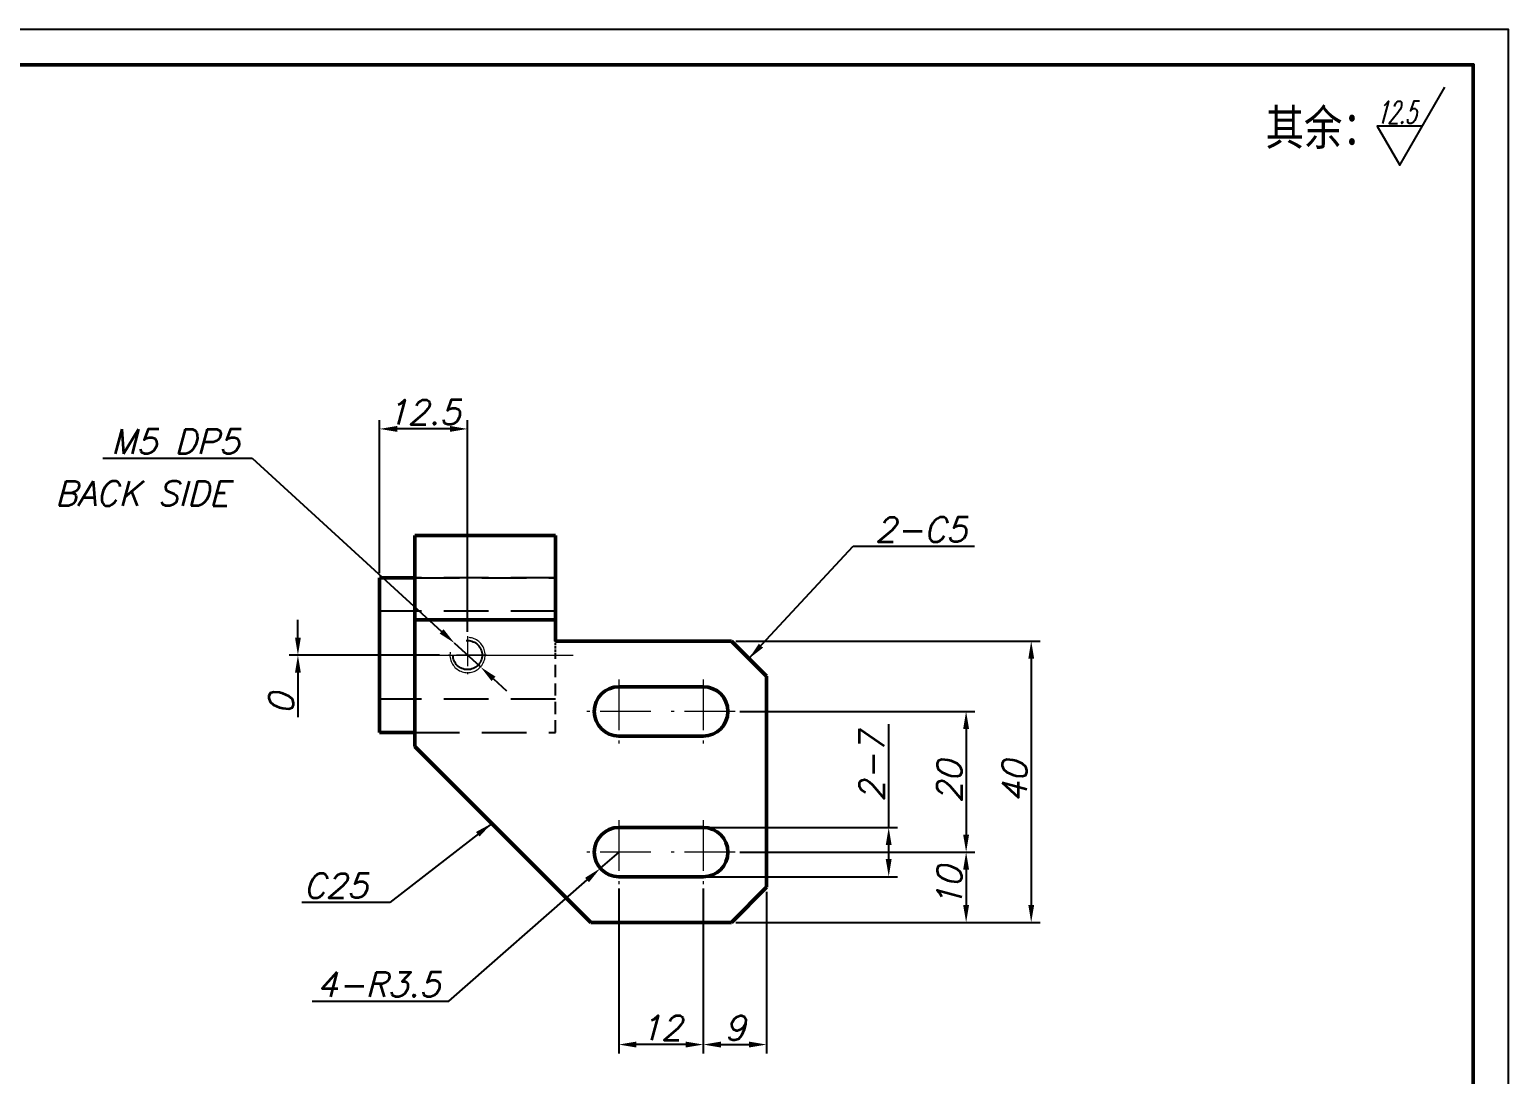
# Model space of a CAD drawing. Header units: inches. Extents: x 17901 to 26602, y 9673 to 14036.
# Drawn here: x 26391.8 to 26601.9, y 11369.2 to 11517.7 of the extents above; entities that cross this region are included whole.
import ezdxf
from ezdxf.enums import TextEntityAlignment as Align

# ---------------------------------------------------------------- set-up
doc = ezdxf.new("R2010")
doc.units = ezdxf.units.IN
doc.header["$MEASUREMENT"] = 0
for name, pattern in [('CENTER', [50.8, 31.75, -6.35, 6.35, -6.35]), ('DASHED2', [9.525, 6.35, -3.175]), ('DASHSPACE', [30, 12, -18])]:
    doc.linetypes.add(name, pattern=pattern)
doc.layers.add('Dim', color=3, linetype='Continuous')
for name, color, linetype, lineweight in [('中心线', 1, 'CENTER', 15), ('图框_内框线', 5, 'Continuous', 50), ('标注线', 3, 'Continuous', 25), ('粗实线', 7, 'Continuous', 50), ('细实线', 4, 'Continuous', 25), ('虚线', 2, 'DASHED2', 25)]:
    doc.layers.add(name, color=color, linetype=linetype, lineweight=lineweight)
doc.styles.add('DIM_FONT', font='romans.shx', dxfattribs={"oblique": 15})
doc.styles.add('仿宋体', font='FSGB2312.ttf', dxfattribs={"width": 0.8, "height": 3.5})
doc.dimstyles.new('幅面 1：1$0', dxfattribs={"dimtxt": 3.5, "dimasz": 2.5, "dimexe": 1.25, "dimexo": 0.625, "dimtad": 1, "dimdsep": 46, "dimtxsty": 'DIM_FONT', "dimcen": 2.5, "dimclrd": 256, "dimclre": 256, "dimclrt": 256, "dimadec": 0, "dimazin": 0, "dimtm": 1e-09, "dimtfac": 0.5, "dimtmove": 0, "dimatfit": 3, "dimfxl": 1, "dimlwd": -1, "dimarcsym": 0})
doc.dimstyles.new('幅面 1：1$3', dxfattribs={"dimtxt": 3.5, "dimasz": 2.5, "dimexe": 1.25, "dimexo": 0.625, "dimtad": 1, "dimtih": 1, "dimtoh": 1, "dimdsep": 46, "dimtxsty": 'DIM_FONT', "dimcen": 2.5, "dimclrd": 256, "dimclre": 256, "dimclrt": 256, "dimazin": 2, "dimtfac": 0.5, "dimtmove": 0, "dimatfit": 3, "dimfxl": 1, "dimlwd": -1, "dimlwe": -1, "dimarcsym": 0})
doc.dimstyles.new('幅面 1：1$4', dxfattribs={"dimtxt": 3.5, "dimasz": 2.5, "dimexe": 1.25, "dimexo": 0.625, "dimtad": 1, "dimtoh": 1, "dimdsep": 46, "dimtxsty": 'DIM_FONT', "dimcen": 2.5, "dimclrd": 256, "dimclre": 256, "dimclrt": 256, "dimazin": 2, "dimtfac": 0.5, "dimtmove": 0, "dimatfit": 3, "dimfxl": 1, "dimlwd": -1, "dimlwe": -1, "dimarcsym": 0})
doc.dimstyles.new('幅面 1：1$7', dxfattribs={"dimtxt": 3.5, "dimasz": 2.5, "dimexe": 1.25, "dimexo": 0.625, "dimtad": 1, "dimdsep": 46, "dimtxsty": 'DIM_FONT', "dimcen": 2.5, "dimclrd": 256, "dimclrt": 256, "dimadec": 0, "dimazin": 0, "dimtfac": 1, "dimtmove": 0, "dimatfit": 3, "dimfxl": 1, "dimlwd": -1, "dimarcsym": 0})

# ---------------------------------------------------------------- blocks, each defined once
blk = doc.blocks.new('*D564')
at = {"layer": 'Defpoints', "color": 0, "transparency": 16777216}
for p in [(26491.5, 11430.84), (26491.5, 11390.84), (26534.11, 11390.84)]:
    blk.add_point(p, dxfattribs=at)
at = {"layer": '标注线', "lineweight": -2, "transparency": 16777216}
for p, q in [((26492.13, 11430.84), (26535.36, 11430.84)), ((26492.13, 11390.84), (26535.36, 11390.84))]:
    blk.add_line(p, q, dxfattribs=at)
at = {"layer": '标注线', "transparency": 16777216}
blk.add_line((26534.11, 11428.34), (26534.11, 11393.34), dxfattribs=at)
for points in [[(26533.7, 11428.34), (26534.53, 11428.34), (26534.11, 11430.84)], [(26533.7, 11393.34), (26534.53, 11393.34), (26534.11, 11390.84)]]:
    blk.add_solid(points, dxfattribs=at)
at = {"layer": '标注线', "transparency": 16777216, "insert": (26531.74, 11410.84), "char_height": 3.5, "attachment_point": 5, "rotation": 90, "style": 'DIM_FONT'}
blk.add_mtext('40', dxfattribs=at)
blk = doc.blocks.new('*D471')
at = {"layer": 'Defpoints', "color": 0, "transparency": 16777216}
for p in [(26492.05, 11420.84), (26492.05, 11400.84), (26524.86, 11400.84)]:
    blk.add_point(p, dxfattribs=at)
at = {"layer": '标注线', "lineweight": -2, "transparency": 16777216}
for p, q in [((26492.68, 11420.84), (26526.11, 11420.84)), ((26492.68, 11400.84), (26526.11, 11400.84))]:
    blk.add_line(p, q, dxfattribs=at)
at = {"layer": '标注线', "transparency": 16777216}
blk.add_line((26524.86, 11418.34), (26524.86, 11403.34), dxfattribs=at)
for points in [[(26524.44, 11418.34), (26525.28, 11418.34), (26524.86, 11420.84)], [(26524.44, 11403.34), (26525.28, 11403.34), (26524.86, 11400.84)]]:
    blk.add_solid(points, dxfattribs=at)
at = {"layer": '标注线', "transparency": 16777216, "insert": (26522.49, 11410.84), "char_height": 3.5, "attachment_point": 5, "rotation": 90, "style": 'DIM_FONT'}
blk.add_mtext('20', dxfattribs=at)
blk = doc.blocks.new('*D472')
at = {"layer": 'Defpoints', "color": 0, "transparency": 16777216}
for p in [(26492.05, 11400.84), (26491.5, 11390.84), (26524.86, 11390.84)]:
    blk.add_point(p, dxfattribs=at)
at = {"layer": '标注线', "lineweight": -2, "transparency": 16777216}
for p, q in [((26492.68, 11400.84), (26526.11, 11400.84)), ((26492.13, 11390.84), (26526.11, 11390.84))]:
    blk.add_line(p, q, dxfattribs=at)
at = {"layer": '标注线', "transparency": 16777216}
blk.add_line((26524.86, 11398.34), (26524.86, 11393.34), dxfattribs=at)
for points in [[(26524.44, 11398.34), (26525.28, 11398.34), (26524.86, 11400.84)], [(26524.44, 11393.34), (26525.28, 11393.34), (26524.86, 11390.84)]]:
    blk.add_solid(points, dxfattribs=at)
at = {"layer": '标注线', "transparency": 16777216, "insert": (26522.49, 11395.84), "char_height": 3.5, "attachment_point": 5, "rotation": 90, "style": 'DIM_FONT'}
blk.add_mtext('10', dxfattribs=at)
blk = doc.blocks.new('*D473')
at = {"layer": 'Defpoints', "color": 0, "transparency": 16777216}
for p in [(26487.5, 11404.34), (26513.86, 11404.34), (26487.5, 11397.34)]:
    blk.add_point(p, dxfattribs=at)
at = {"layer": '标注线', "transparency": 16777216}
for p, q in [((26513.86, 11404.34), (26513.86, 11419.03)), ((26513.86, 11399.84), (26513.86, 11401.84))]:
    blk.add_line(p, q, dxfattribs=at)
at = {"layer": '标注线', "lineweight": -2, "transparency": 16777216}
for p, q in [((26488.13, 11404.34), (26515.11, 11404.34)), ((26488.13, 11397.34), (26515.11, 11397.34))]:
    blk.add_line(p, q, dxfattribs=at)
at = {"layer": '标注线', "transparency": 16777216}
for points in [[(26513.44, 11401.84), (26514.27, 11401.84), (26513.86, 11404.34)], [(26513.44, 11399.84), (26514.27, 11399.84), (26513.86, 11397.34)]]:
    blk.add_solid(points, dxfattribs=at)
at = {"layer": '标注线', "transparency": 16777216, "insert": (26511.48, 11412.94), "char_height": 3.5, "attachment_point": 5, "rotation": 90, "style": 'DIM_FONT'}
blk.add_mtext('2-7', dxfattribs=at)
blk = doc.blocks.new('*D474')
at = {"layer": 'Defpoints', "color": 0, "transparency": 16777216}
for p in [(26475.5, 11396.29), (26487.5, 11396.29), (26475.5, 11373.49)]:
    blk.add_point(p, dxfattribs=at)
at = {"layer": '标注线', "lineweight": -2, "transparency": 16777216}
for p, q in [((26475.5, 11395.67), (26475.5, 11372.24)), ((26487.5, 11395.67), (26487.5, 11372.24))]:
    blk.add_line(p, q, dxfattribs=at)
at = {"layer": '标注线', "transparency": 16777216}
blk.add_line((26485, 11373.49), (26478, 11373.49), dxfattribs=at)
for points in [[(26478, 11373.91), (26478, 11373.07), (26475.5, 11373.49)], [(26485, 11373.91), (26485, 11373.07), (26487.5, 11373.49)]]:
    blk.add_solid(points, dxfattribs=at)
at = {"layer": '标注线', "transparency": 16777216, "insert": (26481.5, 11375.86), "char_height": 3.5, "attachment_point": 5, "style": 'DIM_FONT'}
blk.add_mtext('12', dxfattribs=at)
blk = doc.blocks.new('*D475')
at = {"layer": 'Defpoints', "color": 0, "transparency": 16777216}
for p in [(26487.5, 11396.29), (26496.5, 11395.84), (26496.5, 11373.49)]:
    blk.add_point(p, dxfattribs=at)
at = {"layer": '标注线', "lineweight": -2, "transparency": 16777216}
for p, q in [((26487.5, 11395.67), (26487.5, 11372.24)), ((26496.5, 11395.22), (26496.5, 11372.24))]:
    blk.add_line(p, q, dxfattribs=at)
at = {"layer": '标注线', "transparency": 16777216}
blk.add_line((26490, 11373.49), (26494, 11373.49), dxfattribs=at)
for points in [[(26490, 11373.91), (26490, 11373.07), (26487.5, 11373.49)], [(26494, 11373.91), (26494, 11373.07), (26496.5, 11373.49)]]:
    blk.add_solid(points, dxfattribs=at)
at = {"layer": '标注线', "transparency": 16777216, "insert": (26492, 11375.86), "char_height": 3.5, "attachment_point": 5, "style": 'DIM_FONT'}
blk.add_mtext('9', dxfattribs=at)
blk = doc.blocks.new('*D476')
at = {"layer": 'Defpoints', "color": 0, "transparency": 16777216}
for p in [(26475.5, 11400.84), (26472.87, 11398.54)]:
    blk.add_point(p, dxfattribs=at)
at = {"layer": '标注线', "transparency": 16777216}
for p, q in [((26475.5, 11400.84), (26472.87, 11398.54)), ((26451.35, 11379.66), (26470.99, 11396.89)), ((26431.93, 11379.66), (26451.35, 11379.66))]:
    blk.add_line(p, q, dxfattribs=at)
blk.add_solid([(26470.71, 11397.2), (26471.26, 11396.57), (26472.87, 11398.54)], dxfattribs=at)
at = {"layer": '标注线', "transparency": 16777216, "insert": (26441.33, 11382.04), "char_height": 3.5, "attachment_point": 5, "style": 'DIM_FONT'}
blk.add_mtext('4-R3.5', dxfattribs=at)
blk = doc.blocks.new('*D477')
at = {"layer": 'Defpoints', "color": 0, "transparency": 16777216}
for p in [(26429.89, 11428.84), (26441.5, 11428.84), (26450.62, 11428.84)]:
    blk.add_point(p, dxfattribs=at)
at = {"layer": '标注线', "transparency": 16777216}
for p, q in [((26429.89, 11431.34), (26429.89, 11433.84)), ((26429.89, 11428.84), (26429.89, 11428.84)), ((26429.89, 11426.34), (26429.89, 11420.01))]:
    blk.add_line(p, q, dxfattribs=at)
at = {"layer": '标注线', "lineweight": -2, "transparency": 16777216}
for p in [(26450, 11428.84), (26440.88, 11428.84)]:
    blk.add_line(p, (26428.64, 11428.84), dxfattribs=at)
at = {"layer": '标注线', "transparency": 16777216}
for points in [[(26429.48, 11431.34), (26430.31, 11431.34), (26429.89, 11428.84)], [(26429.48, 11426.34), (26430.31, 11426.34), (26429.89, 11428.84)]]:
    blk.add_solid(points, dxfattribs=at)
at = {"layer": '标注线', "transparency": 16777216, "insert": (26427.52, 11421.93), "char_height": 3.5, "attachment_point": 5, "rotation": 90, "style": 'DIM_FONT'}
blk.add_mtext('0', dxfattribs=at)
blk = doc.blocks.new('*D478')
at = {"layer": 'Defpoints', "color": 0, "transparency": 16777216}
for p in [(26441.5, 11460.99), (26441.5, 11439.84), (26454, 11431.53)]:
    blk.add_point(p, dxfattribs=at)
at = {"layer": '标注线', "lineweight": -2, "transparency": 16777216}
for p, q in [((26441.5, 11440.47), (26441.5, 11462.24)), ((26454, 11432.15), (26454, 11462.24))]:
    blk.add_line(p, q, dxfattribs=at)
at = {"layer": '标注线', "transparency": 16777216}
blk.add_line((26451.5, 11460.99), (26444, 11460.99), dxfattribs=at)
for points in [[(26444, 11461.41), (26444, 11460.57), (26441.5, 11460.99)], [(26451.5, 11461.41), (26451.5, 11460.57), (26454, 11460.99)]]:
    blk.add_solid(points, dxfattribs=at)
at = {"layer": '标注线', "transparency": 16777216, "insert": (26447.75, 11463.36), "char_height": 3.5, "attachment_point": 5, "style": 'DIM_FONT'}
blk.add_mtext('12.5', dxfattribs=at)
blk = doc.blocks.new('*D479')
at = {"layer": 'Defpoints', "color": 0, "transparency": 16777216}
for p in [(26452.16, 11430.53), (26455.85, 11427.16)]:
    blk.add_point(p, dxfattribs=at)
at = {"layer": '标注线', "transparency": 16777216}
for p, q in [((26402.17, 11456.82), (26423.4, 11456.82)), ((26423.4, 11456.82), (26450.31, 11432.22)), ((26455.85, 11427.16), (26452.16, 11430.53)), ((26457.69, 11425.47), (26459.54, 11423.78))]:
    blk.add_line(p, q, dxfattribs=at)
for points in [[(26450.59, 11432.52), (26450.03, 11431.91), (26452.16, 11430.53)], [(26457.97, 11425.78), (26457.41, 11425.16), (26455.85, 11427.16)]]:
    blk.add_solid(points, dxfattribs=at)
at = {"layer": '标注线', "transparency": 16777216, "insert": (26412.47, 11459.2), "char_height": 3.5, "attachment_point": 5, "style": 'DIM_FONT'}
blk.add_mtext('M5 DP5', dxfattribs=at)

msp = doc.modelspace()

# ---------------------------------------------------------------- linework, layer by layer
at = {"layer": 'Defpoints'}
msp.add_lwpolyline([(26181.933, 11220.746), (26601.933, 11220.746), (26601.933, 11517.746), (26181.933, 11517.746)], close=True, dxfattribs=at)
at = {"layer": 'Dim'}
msp.add_lwpolyline([(26589.691, 11504.005), (26583.291, 11504.005), (26586.491, 11498.463), (26592.891, 11509.548)], dxfattribs=at)
at = {"layer": '中心线', "ltscale": 0.134355}
for p, q in [((26454.001, 11431.53), (26454.001, 11426.156)), ((26456.688, 11428.843), (26451.313, 11428.843))]:
    msp.add_line(p, q, dxfattribs=at)
at = {"layer": '中心线'}
msp.add_line((26439, 11428.843), (26469.001, 11428.843), dxfattribs=at)
at = {"layer": '中心线', "ltscale": 0.2275}
for p, q in [((26475.501, 11425.393), (26475.501, 11416.293)), ((26487.501, 11425.393), (26487.501, 11416.293)), ((26480.051, 11420.843), (26470.951, 11420.843)), ((26492.051, 11420.843), (26482.951, 11420.843)), ((26475.501, 11405.393), (26475.501, 11396.293)), ((26487.501, 11405.393), (26487.501, 11396.293)), ((26480.051, 11400.843), (26470.951, 11400.843)), ((26492.051, 11400.843), (26482.951, 11400.843))]:
    msp.add_line(p, q, dxfattribs=at)
at = {"layer": '图框_内框线'}
msp.add_lwpolyline([(26206.933, 11225.746), (26596.933, 11225.746), (26596.933, 11512.746), (26206.933, 11512.746)], close=True, dxfattribs=at)
at = {"layer": '粗实线'}
for p, q in [((26466.501, 11445.843), (26446.501, 11445.843)), ((26466.501, 11433.843), (26446.501, 11433.843)), ((26466.501, 11430.843), (26491.501, 11430.843)), ((26496.501, 11425.843), (26496.501, 11395.843)), ((26471.501, 11390.843), (26446.501, 11415.843)), ((26471.501, 11390.843), (26491.501, 11390.843))]:
    msp.add_line(p, q, dxfattribs=at)
at = {"layer": '粗实线', "ltscale": 0.3}
for p, q in [((26446.501, 11433.843), (26446.501, 11445.843)), ((26466.501, 11433.843), (26466.501, 11445.843)), ((26487.501, 11424.343), (26475.501, 11424.343)), ((26475.501, 11417.343), (26487.501, 11417.343)), ((26487.501, 11404.343), (26475.501, 11404.343)), ((26475.501, 11397.343), (26487.501, 11397.343))]:
    msp.add_line(p, q, dxfattribs=at)
at = {"layer": '粗实线', "ltscale": 0.275}
for p, q in [((26441.501, 11428.843), (26441.501, 11439.843)), ((26441.501, 11417.843), (26441.501, 11428.843))]:
    msp.add_line(p, q, dxfattribs=at)
at = {"layer": '粗实线', "ltscale": 0.125}
msp.add_line((26441.501, 11439.843), (26446.501, 11439.843), dxfattribs=at)
at = {"layer": '粗实线', "ltscale": 0.225}
msp.add_line((26466.501, 11430.843), (26466.501, 11439.843), dxfattribs=at)
at = {"layer": '粗实线', "ltscale": 0.45}
msp.add_line((26446.501, 11433.843), (26446.501, 11415.843), dxfattribs=at)
at = {"layer": '粗实线', "ltscale": 0.075}
msp.add_line((26466.501, 11433.843), (26466.501, 11430.843), dxfattribs=at)
at = {"layer": '粗实线', "ltscale": 0.176777}
for p, q in [((26496.501, 11425.843), (26491.501, 11430.843)), ((26496.501, 11395.843), (26491.501, 11390.843))]:
    msp.add_line(p, q, dxfattribs=at)
at = {"layer": '粗实线', "ltscale": 0.124999}
msp.add_line((26441.501, 11417.843), (26446.501, 11417.843), dxfattribs=at)
at = {"layer": '粗实线'}
for centre, start, end in [((26475.501, 11420.843), 90, 270), ((26487.501, 11420.843), 270, 90), ((26475.501, 11400.843), 90, 270), ((26487.501, 11400.843), 270, 90)]:
    msp.add_arc(centre, 3.5, start, end, dxfattribs=at)
at = {"layer": '细实线', "color": 4, "linetype": 'DASHSPACE', "lineweight": 13}
msp.add_arc((26454.001, 11428.843), 2.5, 169.99999, 100.00001, dxfattribs=at)
at = {"layer": '虚线'}
for p, q in [((26446.501, 11439.843), (26466.501, 11439.843)), ((26466.501, 11439.843), (26446.501, 11439.843)), ((26466.501, 11435.093), (26441.501, 11435.093)), ((26466.501, 11433.843), (26446.501, 11433.843)), ((26466.501, 11422.593), (26441.501, 11422.593)), ((26446.501, 11417.843), (26466.501, 11417.843))]:
    msp.add_line(p, q, dxfattribs=at)
at = {"layer": '虚线', "ltscale": 0.05}
msp.add_line((26466.501, 11428.843), (26466.501, 11430.843), dxfattribs=at)
at = {"layer": '虚线', "ltscale": 0.275}
msp.add_line((26466.501, 11417.843), (26466.501, 11428.843), dxfattribs=at)
at = {"layer": '虚线'}
msp.add_circle((26454.001, 11428.843), 2.067, dxfattribs=at)

# ---------------------------------------------------------------- texts
at = {"layer": 'Dim', "ltscale": 2, "style": 'DIM_FONT', "oblique": 15, "width": 0.559478}
msp.add_text('12.5', height=3.2, dxfattribs=at).set_placement((26583.128, 11504.38), (26588.84, 11504.38), align=Align.FIT)
at = {"layer": 'Dim', "insert": (26567.418, 11506.333), "char_height": 5, "width": 44.42321, "attachment_point": 1, "style": '仿宋体'}
msp.add_mtext('{\\fSimSun|b0|i0|c134|p2;其余：}', dxfattribs=at)
at = {"layer": '标注线', "char_height": 3.5, "style": 'DIM_FONT'}
for s, insert, attachment_point in [('BACK SIDE', (26395.356, 11450.075), 7), ('2-C5', (26511.932, 11444.937), 7), ('C25', (26439.84, 11394.325), 9)]:
    msp.add_mtext(s, dxfattribs=dict(at, insert=insert, attachment_point=attachment_point))

# ---------------------------------------------------------------- dimensions: what is measured, and where the dimension line sits
at = {"layer": '标注线'}
for base, p1, p2, picture, middle in [((26441.501, 11460.99), (26454.001, 11431.53), (26441.501, 11439.843), '*D478', (26447.751, 11463.365)), ((26475.501, 11373.49), (26487.501, 11396.293), (26475.501, 11396.293), '*D474', (26481.501, 11375.865)), ((26496.501, 11373.49), (26487.501, 11396.293), (26496.501, 11395.843), '*D475', (26492.001, 11375.865))]:
    dim = msp.add_linear_dim(base=base, p1=p1, p2=p2, dimstyle='幅面 1：1$0', dxfattribs=at)
    dim.commit()
    dim.dimension.update_dxf_attribs({"geometry": picture, "text_midpoint": middle})
dim = msp.add_diameter_dim_2p(p1=(26455.846, 11427.156), p2=(26452.156, 11430.53), text='<> DP5', dimstyle='幅面 1：1$3', override={"dimpost": 'M<>'}, dxfattribs=at)
dim.commit()
dim.dimension.update_dxf_attribs({"geometry": '*D479', "text_midpoint": (26412.469, 11456.824), "dimtype": 163})
for base, p1, p2, picture, middle in [((26429.892246, 11428.842597), (26450.621055, 11428.842601), (26441.501071, 11428.842597), '*D477', (26427.517246, 11421.927318)), ((26534.113, 11390.843), (26491.501, 11430.843), (26491.501, 11390.843), '*D564', (26531.738, 11410.843)), ((26524.861, 11400.843), (26492.051, 11420.843), (26492.051, 11400.843), '*D471', (26522.486, 11410.843)), ((26524.861, 11390.843), (26492.051, 11400.843), (26491.501, 11390.843), '*D472', (26522.486, 11395.843))]:
    dim = msp.add_linear_dim(base=base, p1=p1, p2=p2, angle=90, dimstyle='幅面 1：1$0', dxfattribs=at)
    dim.commit()
    dim.dimension.update_dxf_attribs({"geometry": picture, "text_midpoint": middle})
dim = msp.add_linear_dim(base=(26513.858, 11404.343), p1=(26487.501, 11397.343), p2=(26487.501, 11404.343), angle=90, text='2-<>', dimstyle='幅面 1：1$0', dxfattribs=at)
dim.commit()
dim.dimension.update_dxf_attribs({"geometry": '*D473', "text_midpoint": (26511.483, 11412.937)})
dim = msp.add_radius_dim(center=(26475.501, 11400.843), mpoint=(26472.869, 11398.535), text='4-<>', dimstyle='幅面 1：1$4', dxfattribs=at)
dim.commit()
dim.dimension.update_dxf_attribs({"geometry": '*D476', "text_midpoint": (26441.327, 11379.664), "dimtype": 164})

# ---------------------------------------------------------------- leaders
at = {"layer": '标注线', "annotation_type": 0, "has_hookline": 1}
for points, hookline_direction, text_width in [([(26494.001, 11428.343), (26508.807, 11444.312), (26511.307, 11444.312)], 0, 14.104), ([(26457.43, 11404.913), (26442.965, 11393.7), (26440.465, 11393.7)], 1, 9.414)]:
    msp.add_leader(points, dimstyle='幅面 1：1$7', override={"dimgap": 0.625, "dimtad": 1}, dxfattribs=dict(at, hookline_direction=hookline_direction, text_width=text_width))

doc.saveas('drawing.dxf')
